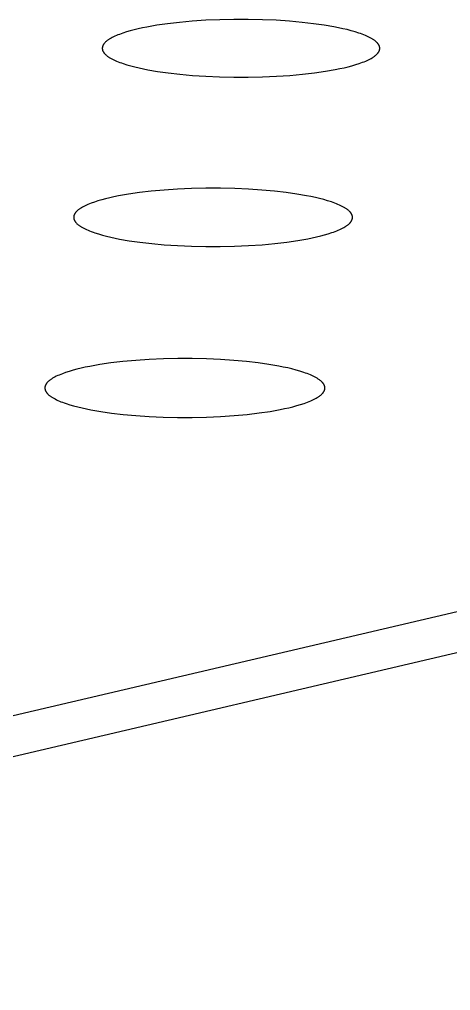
# Model space of a CAD drawing. Header units: millimetres. Extents: x 0 to 4030, y -54 to 2762.
# Drawn here: x 1183 to 1191.45, y 949.79 to 968.84 of the extents above; entities that cross this region are included whole.
import ezdxf

# ---------------------------------------------------------------- set-up
doc = ezdxf.new("R2010")
doc.units = ezdxf.units.MM
doc.header["$MEASUREMENT"] = 0
doc.layers.add('Utwórz2D linie widoczne', color=7, linetype='Continuous', true_color=0x000000)

msp = doc.modelspace()

# ---------------------------------------------------------------- linework, layer by layer
at = {"layer": 'Utwórz2D linie widoczne'}
for p, q in [((1240.434, 968.688), (1121.737, 940.828)), ((1185.405, 968.669), (1185.321, 968.651)), ((1185.493, 968.687), (1185.405, 968.669)), ((1185.687, 968.721), (1185.493, 968.687)), ((1185.901, 968.752), (1185.687, 968.721)), ((1186.134, 968.779), (1185.901, 968.752)), ((1186.384, 968.801), (1186.134, 968.779)), ((1186.647, 968.819), (1186.384, 968.801)), ((1186.921, 968.831), (1186.647, 968.819)), ((1187.201, 968.837), (1186.921, 968.831)), ((1187.482, 968.836), (1187.201, 968.837)), ((1187.76, 968.83), (1187.482, 968.836)), ((1188.031, 968.819), (1187.76, 968.83)), ((1188.29, 968.801), (1188.031, 968.819)), ((1188.535, 968.779), (1188.29, 968.801)), ((1188.763, 968.753), (1188.535, 968.779)), ((1188.972, 968.723), (1188.763, 968.753)), ((1189.161, 968.691), (1188.972, 968.723)), ((1189.249, 968.674), (1189.161, 968.691)), ((1189.335, 968.655), (1189.249, 968.674)), ((1184.792, 968.469), (1184.769, 968.456)), ((1184.816, 968.482), (1184.792, 968.469)), ((1184.842, 968.495), (1184.816, 968.482)), ((1184.869, 968.508), (1184.842, 968.495)), ((1184.898, 968.52), (1184.869, 968.508)), ((1184.927, 968.532), (1184.898, 968.52)), ((1184.958, 968.544), (1184.927, 968.532)), ((1185.023, 968.568), (1184.958, 968.544)), ((1185.093, 968.59), (1185.023, 968.568)), ((1185.166, 968.611), (1185.093, 968.59)), ((1185.242, 968.631), (1185.166, 968.611)), ((1185.321, 968.651), (1185.242, 968.631)), ((1189.418, 968.636), (1189.335, 968.655)), ((1189.498, 968.615), (1189.418, 968.636)), ((1189.574, 968.593), (1189.498, 968.615)), ((1189.646, 968.57), (1189.574, 968.593)), ((1189.681, 968.558), (1189.646, 968.57)), ((1189.714, 968.546), (1189.681, 968.558)), ((1189.746, 968.534), (1189.714, 968.546)), ((1189.777, 968.522), (1189.746, 968.534)), ((1189.806, 968.509), (1189.777, 968.522)), ((1189.834, 968.496), (1189.806, 968.509)), ((1189.86, 968.483), (1189.834, 968.496)), ((1189.885, 968.47), (1189.86, 968.483)), ((1189.909, 968.456), (1189.885, 968.47)), ((1242.08, 968.285), (1123.44, 940.408)), ((1184.62, 968.278), (1184.619, 968.275)), ((1184.621, 968.289), (1184.62, 968.286)), ((1184.62, 968.286), (1184.62, 968.282)), ((1184.62, 968.282), (1184.62, 968.278)), ((1184.622, 968.293), (1184.621, 968.289)), ((1184.623, 968.3), (1184.622, 968.297)), ((1184.622, 968.297), (1184.622, 968.293)), ((1184.624, 968.304), (1184.623, 968.3)), ((1184.625, 968.308), (1184.624, 968.304)), ((1184.626, 968.311), (1184.625, 968.308)), ((1184.628, 968.315), (1184.626, 968.311)), ((1184.629, 968.319), (1184.628, 968.315)), ((1184.631, 968.322), (1184.629, 968.319)), ((1184.632, 968.326), (1184.631, 968.322)), ((1184.634, 968.33), (1184.632, 968.326)), ((1184.636, 968.333), (1184.634, 968.33)), ((1184.638, 968.337), (1184.636, 968.333)), ((1184.64, 968.34), (1184.638, 968.337)), ((1184.642, 968.344), (1184.64, 968.34)), ((1184.645, 968.348), (1184.642, 968.344)), ((1184.647, 968.351), (1184.645, 968.348)), ((1184.65, 968.355), (1184.647, 968.351)), ((1184.652, 968.358), (1184.65, 968.355)), ((1184.655, 968.362), (1184.652, 968.358)), ((1184.658, 968.366), (1184.655, 968.362)), ((1184.661, 968.369), (1184.658, 968.366)), ((1184.664, 968.373), (1184.661, 968.369)), ((1184.671, 968.38), (1184.664, 968.373)), ((1184.677, 968.387), (1184.671, 968.38)), ((1184.685, 968.394), (1184.677, 968.387)), ((1184.693, 968.401), (1184.685, 968.394)), ((1184.701, 968.408), (1184.693, 968.401)), ((1184.709, 968.415), (1184.701, 968.408)), ((1184.718, 968.422), (1184.709, 968.415)), ((1184.728, 968.429), (1184.718, 968.422)), ((1184.737, 968.436), (1184.728, 968.429)), ((1184.747, 968.442), (1184.737, 968.436)), ((1184.758, 968.449), (1184.747, 968.442)), ((1184.769, 968.456), (1184.758, 968.449)), ((1189.92, 968.449), (1189.909, 968.456)), ((1189.931, 968.442), (1189.92, 968.449)), ((1189.941, 968.435), (1189.931, 968.442)), ((1189.951, 968.428), (1189.941, 968.435)), ((1189.96, 968.422), (1189.951, 968.428)), ((1189.969, 968.415), (1189.96, 968.422)), ((1189.978, 968.407), (1189.969, 968.415)), ((1189.986, 968.4), (1189.978, 968.407)), ((1189.994, 968.393), (1189.986, 968.4)), ((1190.002, 968.386), (1189.994, 968.393)), ((1190.009, 968.379), (1190.002, 968.386)), ((1190.012, 968.375), (1190.009, 968.379)), ((1190.015, 968.372), (1190.012, 968.375)), ((1190.018, 968.368), (1190.015, 968.372)), ((1190.021, 968.365), (1190.018, 968.368)), ((1190.024, 968.361), (1190.021, 968.365)), ((1190.027, 968.357), (1190.024, 968.361)), ((1190.03, 968.354), (1190.027, 968.357)), ((1190.032, 968.35), (1190.03, 968.354)), ((1190.035, 968.347), (1190.032, 968.35)), ((1190.037, 968.343), (1190.035, 968.347)), ((1190.039, 968.339), (1190.037, 968.343)), ((1190.041, 968.336), (1190.039, 968.339)), ((1190.043, 968.332), (1190.041, 968.336)), ((1190.045, 968.328), (1190.043, 968.332)), ((1190.047, 968.325), (1190.045, 968.328)), ((1190.048, 968.321), (1190.047, 968.325)), ((1190.05, 968.317), (1190.048, 968.321)), ((1190.051, 968.314), (1190.05, 968.317)), ((1190.053, 968.31), (1190.051, 968.314)), ((1190.054, 968.306), (1190.053, 968.31)), ((1190.055, 968.303), (1190.054, 968.306)), ((1190.056, 968.299), (1190.055, 968.303)), ((1190.057, 968.295), (1190.056, 968.299)), ((1190.058, 968.292), (1190.057, 968.295)), ((1190.058, 968.288), (1190.058, 968.292)), ((1190.059, 968.284), (1190.058, 968.288)), ((1190.059, 968.281), (1190.059, 968.284)), ((1190.059, 968.277), (1190.059, 968.281)), ((1184.619, 968.275), (1184.619, 968.271)), ((1184.619, 968.271), (1184.619, 968.267)), ((1184.619, 968.267), (1184.619, 968.264)), ((1184.619, 968.264), (1184.62, 968.26)), ((1184.62, 968.26), (1184.62, 968.256)), ((1184.62, 968.256), (1184.621, 968.253)), ((1184.621, 968.253), (1184.621, 968.249)), ((1184.621, 968.249), (1184.622, 968.245)), ((1184.622, 968.245), (1184.623, 968.242)), ((1184.623, 968.242), (1184.624, 968.238)), ((1184.624, 968.238), (1184.625, 968.234)), ((1184.625, 968.234), (1184.626, 968.231)), ((1184.626, 968.231), (1184.627, 968.227)), ((1184.627, 968.227), (1184.629, 968.223)), ((1184.629, 968.223), (1184.63, 968.22)), ((1184.63, 968.22), (1184.632, 968.216)), ((1184.632, 968.216), (1184.633, 968.213)), ((1184.633, 968.213), (1184.635, 968.209)), ((1184.635, 968.209), (1184.637, 968.205)), ((1184.637, 968.205), (1184.639, 968.202)), ((1184.639, 968.202), (1184.642, 968.198)), ((1184.642, 968.198), (1184.644, 968.194)), ((1184.644, 968.194), (1184.646, 968.191)), ((1184.646, 968.191), (1184.649, 968.187)), ((1184.649, 968.187), (1184.651, 968.183)), ((1184.651, 968.183), (1184.654, 968.18)), ((1184.654, 968.18), (1184.657, 968.176)), ((1184.657, 968.176), (1184.66, 968.173)), ((1184.66, 968.173), (1184.663, 968.169)), ((1184.663, 968.169), (1184.666, 968.165)), ((1184.666, 968.165), (1184.67, 968.162)), ((1184.67, 968.162), (1184.676, 968.155)), ((1184.676, 968.155), (1184.684, 968.148)), ((1184.684, 968.148), (1184.692, 968.14)), ((1184.692, 968.14), (1184.7, 968.133)), ((1184.7, 968.133), (1184.708, 968.126)), ((1184.708, 968.126), (1184.718, 968.119)), ((1184.718, 968.119), (1184.727, 968.112)), ((1184.727, 968.112), (1184.737, 968.105)), ((1184.737, 968.105), (1184.747, 968.098)), ((1184.747, 968.098), (1184.758, 968.092)), ((1184.758, 968.092), (1184.769, 968.085)), ((1189.911, 968.085), (1189.922, 968.092)), ((1189.922, 968.092), (1189.933, 968.098)), ((1189.933, 968.098), (1189.943, 968.105)), ((1189.943, 968.105), (1189.952, 968.112)), ((1189.952, 968.112), (1189.962, 968.119)), ((1189.962, 968.119), (1189.971, 968.126)), ((1189.971, 968.126), (1189.979, 968.133)), ((1189.979, 968.133), (1189.987, 968.14)), ((1189.987, 968.14), (1189.995, 968.147)), ((1189.995, 968.147), (1190.002, 968.154)), ((1190.002, 968.154), (1190.009, 968.161)), ((1190.009, 968.161), (1190.016, 968.168)), ((1190.016, 968.168), (1190.019, 968.172)), ((1190.019, 968.172), (1190.022, 968.175)), ((1190.022, 968.175), (1190.024, 968.179)), ((1190.024, 968.179), (1190.027, 968.182)), ((1190.027, 968.182), (1190.03, 968.186)), ((1190.03, 968.186), (1190.032, 968.19)), ((1190.032, 968.19), (1190.035, 968.193)), ((1190.035, 968.193), (1190.037, 968.197)), ((1190.037, 968.197), (1190.039, 968.2)), ((1190.039, 968.2), (1190.041, 968.204)), ((1190.041, 968.204), (1190.043, 968.208)), ((1190.043, 968.208), (1190.045, 968.211)), ((1190.045, 968.211), (1190.047, 968.215)), ((1190.047, 968.215), (1190.049, 968.219)), ((1190.049, 968.219), (1190.05, 968.222)), ((1190.05, 968.222), (1190.051, 968.226)), ((1190.051, 968.226), (1190.053, 968.229)), ((1190.053, 968.229), (1190.054, 968.233)), ((1190.054, 968.233), (1190.055, 968.237)), ((1190.055, 968.237), (1190.056, 968.24)), ((1190.056, 968.24), (1190.057, 968.244)), ((1190.057, 968.244), (1190.058, 968.248)), ((1190.058, 968.251), (1190.059, 968.255)), ((1190.058, 968.248), (1190.058, 968.251)), ((1190.06, 968.273), (1190.059, 968.277)), ((1190.059, 968.262), (1190.06, 968.266)), ((1190.059, 968.259), (1190.059, 968.262)), ((1190.059, 968.255), (1190.059, 968.259)), ((1190.06, 968.27), (1190.06, 968.273)), ((1190.06, 968.266), (1190.06, 968.27)), ((1184.769, 968.085), (1184.792, 968.071)), ((1184.792, 968.071), (1184.817, 968.058)), ((1184.817, 968.058), (1184.844, 968.045)), ((1184.844, 968.045), (1184.871, 968.032)), ((1184.871, 968.032), (1184.901, 968.019)), ((1184.901, 968.019), (1184.931, 968.007)), ((1184.931, 968.007), (1184.963, 967.994)), ((1184.963, 967.994), (1184.996, 967.982)), ((1184.996, 967.982), (1185.031, 967.97)), ((1185.031, 967.97), (1185.103, 967.947)), ((1185.103, 967.947), (1185.179, 967.926)), ((1185.179, 967.926), (1185.259, 967.905)), ((1185.259, 967.905), (1185.342, 967.885)), ((1189.36, 967.89), (1189.439, 967.909)), ((1189.439, 967.909), (1189.515, 967.929)), ((1189.515, 967.929), (1189.588, 967.951)), ((1189.588, 967.951), (1189.658, 967.973)), ((1189.658, 967.973), (1189.723, 967.996)), ((1189.723, 967.996), (1189.753, 968.008)), ((1189.753, 968.008), (1189.783, 968.02)), ((1189.783, 968.02), (1189.811, 968.033)), ((1189.811, 968.033), (1189.838, 968.046)), ((1189.838, 968.046), (1189.864, 968.059)), ((1189.864, 968.059), (1189.888, 968.072)), ((1189.888, 968.072), (1189.911, 968.085)), ((1185.342, 967.885), (1185.428, 967.867)), ((1185.428, 967.867), (1185.516, 967.849)), ((1185.516, 967.849), (1185.705, 967.817)), ((1185.705, 967.817), (1185.914, 967.787)), ((1185.914, 967.787), (1186.142, 967.761)), ((1186.142, 967.761), (1186.387, 967.739)), ((1186.387, 967.739), (1186.647, 967.722)), ((1186.647, 967.722), (1186.918, 967.71)), ((1186.918, 967.71), (1187.197, 967.704)), ((1187.478, 967.703), (1187.759, 967.709)), ((1187.759, 967.709), (1188.033, 967.721)), ((1188.033, 967.721), (1188.297, 967.739)), ((1188.297, 967.739), (1188.547, 967.762)), ((1188.547, 967.762), (1188.78, 967.789)), ((1188.78, 967.789), (1188.994, 967.82)), ((1188.994, 967.82), (1189.188, 967.854)), ((1189.188, 967.854), (1189.276, 967.871)), ((1189.276, 967.871), (1189.36, 967.89)), ((1187.197, 967.704), (1187.478, 967.703)), ((1185.347, 965.44), (1185.132, 965.409)), ((1185.581, 965.468), (1185.347, 965.44)), ((1185.832, 965.491), (1185.581, 965.468)), ((1186.097, 965.508), (1185.832, 965.491)), ((1186.372, 965.52), (1186.097, 965.508)), ((1186.653, 965.526), (1186.372, 965.52)), ((1186.935, 965.526), (1186.653, 965.526)), ((1187.215, 965.52), (1186.935, 965.526)), ((1187.487, 965.508), (1187.215, 965.52)), ((1187.747, 965.491), (1187.487, 965.508)), ((1187.994, 965.468), (1187.747, 965.491)), ((1188.223, 965.442), (1187.994, 965.468)), ((1188.433, 965.412), (1188.223, 965.442)), ((1184.4, 965.231), (1184.369, 965.219)), ((1184.465, 965.255), (1184.4, 965.231)), ((1184.535, 965.277), (1184.465, 965.255)), ((1184.608, 965.299), (1184.535, 965.277)), ((1184.685, 965.319), (1184.608, 965.299)), ((1184.765, 965.339), (1184.685, 965.319)), ((1184.849, 965.357), (1184.765, 965.339)), ((1184.938, 965.375), (1184.849, 965.357)), ((1185.132, 965.409), (1184.938, 965.375)), ((1188.622, 965.379), (1188.433, 965.412)), ((1188.711, 965.362), (1188.622, 965.379)), ((1188.797, 965.343), (1188.711, 965.362)), ((1188.88, 965.323), (1188.797, 965.343)), ((1188.961, 965.303), (1188.88, 965.323)), ((1189.037, 965.281), (1188.961, 965.303)), ((1189.11, 965.257), (1189.037, 965.281)), ((1189.144, 965.246), (1189.11, 965.257)), ((1189.177, 965.233), (1189.144, 965.246)), ((1189.21, 965.221), (1189.177, 965.233)), ((1184.09, 965.04), (1184.087, 965.037)), ((1184.093, 965.044), (1184.09, 965.04)), ((1184.095, 965.047), (1184.093, 965.044)), ((1184.098, 965.051), (1184.095, 965.047)), ((1184.101, 965.055), (1184.098, 965.051)), ((1184.104, 965.058), (1184.101, 965.055)), ((1184.111, 965.065), (1184.104, 965.058)), ((1184.118, 965.073), (1184.111, 965.065)), ((1184.125, 965.08), (1184.118, 965.073)), ((1184.133, 965.087), (1184.125, 965.08)), ((1184.141, 965.094), (1184.133, 965.087)), ((1184.15, 965.101), (1184.141, 965.094)), ((1184.159, 965.108), (1184.15, 965.101)), ((1184.168, 965.115), (1184.159, 965.108)), ((1184.178, 965.122), (1184.168, 965.115)), ((1184.188, 965.128), (1184.178, 965.122)), ((1184.199, 965.135), (1184.188, 965.128)), ((1184.21, 965.142), (1184.199, 965.135)), ((1184.233, 965.155), (1184.21, 965.142)), ((1184.257, 965.169), (1184.233, 965.155)), ((1184.283, 965.182), (1184.257, 965.169)), ((1184.31, 965.194), (1184.283, 965.182)), ((1184.339, 965.207), (1184.31, 965.194)), ((1184.369, 965.219), (1184.339, 965.207)), ((1189.24, 965.208), (1189.21, 965.221)), ((1189.27, 965.196), (1189.24, 965.208)), ((1189.298, 965.183), (1189.27, 965.196)), ((1189.324, 965.169), (1189.298, 965.183)), ((1189.349, 965.156), (1189.324, 965.169)), ((1189.373, 965.142), (1189.349, 965.156)), ((1189.384, 965.135), (1189.373, 965.142)), ((1189.395, 965.128), (1189.384, 965.135)), ((1189.405, 965.121), (1189.395, 965.128)), ((1189.415, 965.114), (1189.405, 965.121)), ((1189.425, 965.107), (1189.415, 965.114)), ((1189.434, 965.1), (1189.425, 965.107)), ((1189.443, 965.093), (1189.434, 965.1)), ((1189.451, 965.086), (1189.443, 965.093)), ((1189.459, 965.079), (1189.451, 965.086)), ((1189.466, 965.072), (1189.459, 965.079)), ((1189.473, 965.065), (1189.466, 965.072)), ((1189.477, 965.061), (1189.473, 965.065)), ((1189.48, 965.057), (1189.477, 965.061)), ((1189.483, 965.054), (1189.48, 965.057)), ((1189.486, 965.05), (1189.483, 965.054)), ((1189.489, 965.046), (1189.486, 965.05)), ((1189.492, 965.043), (1189.489, 965.046)), ((1189.494, 965.039), (1189.492, 965.043)), ((1184.06, 964.963), (1184.059, 964.959)), ((1184.059, 964.959), (1184.059, 964.956)), ((1184.059, 964.956), (1184.059, 964.952)), ((1184.059, 964.952), (1184.06, 964.948)), ((1184.061, 964.974), (1184.06, 964.97)), ((1184.06, 964.97), (1184.06, 964.967)), ((1184.06, 964.967), (1184.06, 964.963)), ((1184.06, 964.948), (1184.06, 964.945)), ((1184.06, 964.945), (1184.06, 964.941)), ((1184.06, 964.941), (1184.061, 964.937)), ((1184.062, 964.978), (1184.061, 964.974)), ((1184.061, 964.937), (1184.061, 964.933)), ((1184.061, 964.933), (1184.062, 964.93)), ((1184.063, 964.985), (1184.062, 964.982)), ((1184.062, 964.982), (1184.062, 964.978)), ((1184.062, 964.93), (1184.063, 964.926)), ((1184.064, 964.989), (1184.063, 964.985)), ((1184.063, 964.926), (1184.064, 964.922)), ((1184.065, 964.993), (1184.064, 964.989)), ((1184.064, 964.922), (1184.065, 964.919)), ((1184.067, 964.996), (1184.065, 964.993)), ((1184.065, 964.919), (1184.066, 964.915)), ((1184.066, 964.915), (1184.067, 964.911)), ((1184.068, 965), (1184.067, 964.996)), ((1184.067, 964.911), (1184.069, 964.908)), ((1184.069, 965.004), (1184.068, 965)), ((1184.071, 965.007), (1184.069, 965.004)), ((1184.069, 964.908), (1184.07, 964.904)), ((1184.07, 964.904), (1184.072, 964.9)), ((1184.073, 965.011), (1184.071, 965.007)), ((1184.072, 964.9), (1184.074, 964.897)), ((1184.074, 965.015), (1184.073, 965.011)), ((1184.076, 965.018), (1184.074, 965.015)), ((1184.074, 964.897), (1184.075, 964.893)), ((1184.075, 964.893), (1184.077, 964.889)), ((1184.078, 965.022), (1184.076, 965.018)), ((1184.077, 964.889), (1184.079, 964.885)), ((1184.08, 965.026), (1184.078, 965.022)), ((1184.079, 964.885), (1184.082, 964.882)), ((1184.083, 965.029), (1184.08, 965.026)), ((1184.082, 964.882), (1184.084, 964.878)), ((1184.085, 965.033), (1184.083, 965.029)), ((1184.084, 964.878), (1184.086, 964.874)), ((1184.087, 965.037), (1184.085, 965.033)), ((1184.086, 964.874), (1184.089, 964.871)), ((1184.089, 964.871), (1184.092, 964.867)), ((1184.092, 964.867), (1184.094, 964.863)), ((1184.094, 964.863), (1184.097, 964.86)), ((1184.097, 964.86), (1184.1, 964.856)), ((1184.1, 964.856), (1184.103, 964.853)), ((1184.103, 964.853), (1184.106, 964.849)), ((1184.106, 964.849), (1184.11, 964.845)), ((1189.474, 964.844), (1189.48, 964.852)), ((1189.48, 964.852), (1189.483, 964.855)), ((1189.483, 964.855), (1189.486, 964.859)), ((1189.486, 964.859), (1189.489, 964.862)), ((1189.489, 964.862), (1189.492, 964.866)), ((1189.492, 964.866), (1189.494, 964.87)), ((1189.497, 965.035), (1189.494, 965.039)), ((1189.494, 964.87), (1189.497, 964.873)), ((1189.499, 965.032), (1189.497, 965.035)), ((1189.497, 964.873), (1189.499, 964.877)), ((1189.502, 965.028), (1189.499, 965.032)), ((1189.499, 964.877), (1189.502, 964.881)), ((1189.504, 965.024), (1189.502, 965.028)), ((1189.502, 964.881), (1189.504, 964.884)), ((1189.506, 965.021), (1189.504, 965.024)), ((1189.504, 964.884), (1189.506, 964.888)), ((1189.508, 965.017), (1189.506, 965.021)), ((1189.506, 964.888), (1189.508, 964.892)), ((1189.51, 965.013), (1189.508, 965.017)), ((1189.508, 964.892), (1189.51, 964.895)), ((1189.512, 965.01), (1189.51, 965.013)), ((1189.51, 964.895), (1189.512, 964.899)), ((1189.513, 965.006), (1189.512, 965.01)), ((1189.512, 964.899), (1189.513, 964.903)), ((1189.515, 965.002), (1189.513, 965.006)), ((1189.513, 964.903), (1189.515, 964.906)), ((1189.516, 964.999), (1189.515, 965.002)), ((1189.515, 964.906), (1189.516, 964.91)), ((1189.518, 964.995), (1189.516, 964.999)), ((1189.516, 964.91), (1189.518, 964.914)), ((1189.519, 964.991), (1189.518, 964.995)), ((1189.518, 964.914), (1189.519, 964.917)), ((1189.52, 964.988), (1189.519, 964.991)), ((1189.519, 964.917), (1189.52, 964.921)), ((1189.521, 964.984), (1189.52, 964.988)), ((1189.52, 964.921), (1189.521, 964.925)), ((1189.522, 964.98), (1189.521, 964.984)), ((1189.521, 964.925), (1189.522, 964.928)), ((1189.522, 964.976), (1189.522, 964.98)), ((1189.523, 964.973), (1189.522, 964.976)), ((1189.522, 964.932), (1189.523, 964.936)), ((1189.522, 964.928), (1189.522, 964.932)), ((1189.524, 964.969), (1189.523, 964.973)), ((1189.523, 964.936), (1189.524, 964.939)), ((1189.524, 964.965), (1189.524, 964.969)), ((1189.524, 964.962), (1189.524, 964.965)), ((1189.524, 964.958), (1189.524, 964.962)), ((1189.524, 964.954), (1189.524, 964.958)), ((1189.524, 964.951), (1189.524, 964.954)), ((1189.524, 964.947), (1189.524, 964.951)), ((1189.524, 964.943), (1189.524, 964.947)), ((1189.524, 964.939), (1189.524, 964.943)), ((1184.11, 964.845), (1184.117, 964.838)), ((1184.117, 964.838), (1184.124, 964.831)), ((1184.124, 964.831), (1184.132, 964.824)), ((1184.132, 964.824), (1184.14, 964.817)), ((1184.14, 964.817), (1184.149, 964.809)), ((1184.149, 964.809), (1184.158, 964.802)), ((1184.158, 964.802), (1184.167, 964.795)), ((1184.167, 964.795), (1184.177, 964.788)), ((1184.177, 964.788), (1184.188, 964.781)), ((1184.188, 964.781), (1184.198, 964.774)), ((1184.198, 964.774), (1184.209, 964.768)), ((1184.209, 964.768), (1184.233, 964.754)), ((1184.233, 964.754), (1184.258, 964.74)), ((1184.258, 964.74), (1184.284, 964.727)), ((1184.284, 964.727), (1184.312, 964.714)), ((1184.312, 964.714), (1184.342, 964.701)), ((1184.342, 964.701), (1184.372, 964.689)), ((1184.372, 964.689), (1184.404, 964.676)), ((1184.404, 964.676), (1184.438, 964.664)), ((1184.438, 964.664), (1184.472, 964.652)), ((1189.12, 964.655), (1189.154, 964.666)), ((1189.154, 964.666), (1189.186, 964.678)), ((1189.186, 964.678), (1189.217, 964.69)), ((1189.217, 964.69), (1189.246, 964.703)), ((1189.246, 964.703), (1189.275, 964.715)), ((1189.275, 964.715), (1189.302, 964.728)), ((1189.302, 964.728), (1189.328, 964.741)), ((1189.328, 964.741), (1189.352, 964.754)), ((1189.352, 964.754), (1189.375, 964.768)), ((1189.375, 964.768), (1189.386, 964.775)), ((1189.386, 964.775), (1189.397, 964.781)), ((1189.397, 964.781), (1189.407, 964.788)), ((1189.407, 964.788), (1189.417, 964.795)), ((1189.417, 964.795), (1189.426, 964.802)), ((1189.426, 964.802), (1189.435, 964.809)), ((1189.435, 964.809), (1189.444, 964.816)), ((1189.444, 964.816), (1189.452, 964.823)), ((1189.452, 964.823), (1189.459, 964.83)), ((1189.459, 964.83), (1189.467, 964.837)), ((1189.467, 964.837), (1189.474, 964.844)), ((1184.472, 964.652), (1184.545, 964.629)), ((1184.545, 964.629), (1184.621, 964.607)), ((1184.621, 964.607), (1184.701, 964.586)), ((1184.701, 964.586), (1184.785, 964.566)), ((1184.785, 964.566), (1184.871, 964.548)), ((1184.871, 964.548), (1184.959, 964.53)), ((1184.959, 964.53), (1185.149, 964.497)), ((1185.149, 964.497), (1185.359, 964.467)), ((1188.004, 964.441), (1188.239, 964.469)), ((1188.239, 964.469), (1188.454, 964.5)), ((1188.454, 964.5), (1188.648, 964.534)), ((1188.648, 964.534), (1188.737, 964.552)), ((1188.737, 964.552), (1188.821, 964.571)), ((1188.821, 964.571), (1188.901, 964.59)), ((1188.901, 964.59), (1188.977, 964.611)), ((1188.977, 964.611), (1189.051, 964.632)), ((1189.051, 964.632), (1189.12, 964.655)), ((1185.359, 964.467), (1185.588, 964.441)), ((1185.588, 964.441), (1185.835, 964.418)), ((1185.835, 964.418), (1186.096, 964.401)), ((1186.096, 964.401), (1186.369, 964.389)), ((1186.369, 964.389), (1186.648, 964.383)), ((1186.648, 964.383), (1186.931, 964.383)), ((1186.931, 964.383), (1187.212, 964.389)), ((1187.212, 964.389), (1187.488, 964.401)), ((1187.488, 964.401), (1187.753, 964.419)), ((1187.753, 964.419), (1188.004, 964.441)), ((1186.1, 962.186), (1185.818, 962.179)), ((1186.384, 962.186), (1186.1, 962.186)), ((1186.664, 962.179), (1186.384, 962.186)), ((1184.203, 961.996), (1184.123, 961.977)), ((1184.287, 962.015), (1184.203, 961.996)), ((1184.377, 962.033), (1184.287, 962.015)), ((1184.572, 962.068), (1184.377, 962.033)), ((1184.788, 962.099), (1184.572, 962.068)), ((1185.023, 962.127), (1184.788, 962.099)), ((1185.276, 962.15), (1185.023, 962.127)), ((1185.542, 962.167), (1185.276, 962.15)), ((1185.818, 962.179), (1185.542, 962.167)), ((1186.938, 962.167), (1186.664, 962.179)), ((1187.2, 962.15), (1186.938, 962.167)), ((1187.447, 962.127), (1187.2, 962.15)), ((1187.677, 962.101), (1187.447, 962.127)), ((1187.888, 962.07), (1187.677, 962.101)), ((1188.078, 962.037), (1187.888, 962.07)), ((1188.167, 962.02), (1188.078, 962.037)), ((1188.254, 962.001), (1188.167, 962.02)), ((1188.338, 961.981), (1188.254, 962.001)), ((1183.669, 961.811), (1183.645, 961.798)), ((1183.693, 961.825), (1183.669, 961.811)), ((1183.719, 961.838), (1183.693, 961.825)), ((1183.747, 961.851), (1183.719, 961.838)), ((1183.775, 961.863), (1183.747, 961.851)), ((1183.805, 961.876), (1183.775, 961.863)), ((1183.837, 961.888), (1183.805, 961.876)), ((1183.902, 961.912), (1183.837, 961.888)), ((1183.972, 961.935), (1183.902, 961.912)), ((1184.046, 961.956), (1183.972, 961.935)), ((1184.123, 961.977), (1184.046, 961.956)), ((1188.418, 961.96), (1188.338, 961.981)), ((1188.495, 961.938), (1188.418, 961.96)), ((1188.568, 961.914), (1188.495, 961.938)), ((1188.602, 961.902), (1188.568, 961.914)), ((1188.636, 961.89), (1188.602, 961.902)), ((1188.668, 961.878), (1188.636, 961.89)), ((1188.699, 961.865), (1188.668, 961.878)), ((1188.729, 961.852), (1188.699, 961.865)), ((1188.757, 961.839), (1188.729, 961.852)), ((1188.783, 961.825), (1188.757, 961.839)), ((1188.809, 961.812), (1188.783, 961.825)), ((1188.832, 961.798), (1188.809, 961.812)), ((1183.495, 961.617), (1183.494, 961.614)), ((1183.494, 961.614), (1183.494, 961.61)), ((1183.496, 961.628), (1183.495, 961.625)), ((1183.495, 961.625), (1183.495, 961.621)), ((1183.495, 961.621), (1183.495, 961.617)), ((1183.497, 961.636), (1183.496, 961.632)), ((1183.496, 961.632), (1183.496, 961.628)), ((1183.498, 961.64), (1183.497, 961.636)), ((1183.499, 961.643), (1183.498, 961.64)), ((1183.5, 961.647), (1183.499, 961.643)), ((1183.501, 961.651), (1183.5, 961.647)), ((1183.503, 961.655), (1183.501, 961.651)), ((1183.504, 961.658), (1183.503, 961.655)), ((1183.506, 961.662), (1183.504, 961.658)), ((1183.508, 961.666), (1183.506, 961.662)), ((1183.509, 961.669), (1183.508, 961.666)), ((1183.511, 961.673), (1183.509, 961.669)), ((1183.513, 961.677), (1183.511, 961.673)), ((1183.515, 961.68), (1183.513, 961.677)), ((1183.518, 961.684), (1183.515, 961.68)), ((1183.52, 961.688), (1183.518, 961.684)), ((1183.522, 961.691), (1183.52, 961.688)), ((1183.525, 961.695), (1183.522, 961.691)), ((1183.528, 961.699), (1183.525, 961.695)), ((1183.53, 961.702), (1183.528, 961.699)), ((1183.533, 961.706), (1183.53, 961.702)), ((1183.536, 961.71), (1183.533, 961.706)), ((1183.54, 961.713), (1183.536, 961.71)), ((1183.546, 961.721), (1183.54, 961.713)), ((1183.553, 961.728), (1183.546, 961.721)), ((1183.56, 961.735), (1183.553, 961.728)), ((1183.568, 961.742), (1183.56, 961.735)), ((1183.577, 961.749), (1183.568, 961.742)), ((1183.585, 961.756), (1183.577, 961.749)), ((1183.594, 961.763), (1183.585, 961.756)), ((1183.604, 961.77), (1183.594, 961.763)), ((1183.614, 961.777), (1183.604, 961.77)), ((1183.624, 961.784), (1183.614, 961.777)), ((1183.634, 961.791), (1183.624, 961.784)), ((1183.645, 961.798), (1183.634, 961.791)), ((1188.844, 961.791), (1188.832, 961.798)), ((1188.854, 961.784), (1188.844, 961.791)), ((1188.865, 961.777), (1188.854, 961.784)), ((1188.875, 961.77), (1188.865, 961.777)), ((1188.884, 961.763), (1188.875, 961.77)), ((1188.894, 961.756), (1188.884, 961.763)), ((1188.902, 961.749), (1188.894, 961.756)), ((1188.911, 961.741), (1188.902, 961.749)), ((1188.919, 961.734), (1188.911, 961.741)), ((1188.926, 961.727), (1188.919, 961.734)), ((1188.933, 961.72), (1188.926, 961.727)), ((1188.936, 961.716), (1188.933, 961.72)), ((1188.94, 961.712), (1188.936, 961.716)), ((1188.943, 961.709), (1188.94, 961.712)), ((1188.946, 961.705), (1188.943, 961.709)), ((1188.949, 961.701), (1188.946, 961.705)), ((1188.951, 961.698), (1188.949, 961.701)), ((1188.954, 961.694), (1188.951, 961.698)), ((1188.957, 961.69), (1188.954, 961.694)), ((1188.959, 961.687), (1188.957, 961.69)), ((1188.961, 961.683), (1188.959, 961.687)), ((1188.964, 961.679), (1188.961, 961.683)), ((1188.966, 961.675), (1188.964, 961.679)), ((1188.968, 961.672), (1188.966, 961.675)), ((1188.97, 961.668), (1188.968, 961.672)), ((1188.971, 961.664), (1188.97, 961.668)), ((1188.973, 961.661), (1188.971, 961.664)), ((1188.975, 961.657), (1188.973, 961.661)), ((1188.976, 961.653), (1188.975, 961.657)), ((1188.977, 961.649), (1188.976, 961.653)), ((1188.979, 961.646), (1188.977, 961.649)), ((1188.98, 961.642), (1188.979, 961.646)), ((1188.981, 961.638), (1188.98, 961.642)), ((1188.982, 961.634), (1188.981, 961.638)), ((1188.982, 961.631), (1188.982, 961.634)), ((1188.983, 961.627), (1188.982, 961.631)), ((1188.983, 961.623), (1188.983, 961.627)), ((1188.984, 961.62), (1188.983, 961.623)), ((1188.984, 961.616), (1188.984, 961.62)), ((1188.984, 961.612), (1188.984, 961.616)), ((1188.984, 961.608), (1188.984, 961.612)), ((1183.494, 961.61), (1183.494, 961.606)), ((1183.494, 961.606), (1183.494, 961.602)), ((1183.494, 961.602), (1183.495, 961.599)), ((1183.495, 961.599), (1183.495, 961.595)), ((1183.495, 961.595), (1183.495, 961.591)), ((1183.495, 961.591), (1183.496, 961.587)), ((1183.496, 961.587), (1183.497, 961.584)), ((1183.497, 961.584), (1183.498, 961.58)), ((1183.498, 961.58), (1183.499, 961.576)), ((1183.499, 961.576), (1183.5, 961.572)), ((1183.5, 961.572), (1183.501, 961.569)), ((1183.501, 961.569), (1183.502, 961.565)), ((1183.502, 961.565), (1183.504, 961.561)), ((1183.504, 961.561), (1183.505, 961.558)), ((1183.505, 961.558), (1183.507, 961.554)), ((1183.507, 961.554), (1183.508, 961.55)), ((1183.508, 961.55), (1183.51, 961.546)), ((1183.51, 961.546), (1183.512, 961.543)), ((1183.512, 961.543), (1183.514, 961.539)), ((1183.514, 961.539), (1183.517, 961.535)), ((1183.517, 961.535), (1183.519, 961.532)), ((1183.519, 961.532), (1183.521, 961.528)), ((1183.521, 961.528), (1183.524, 961.524)), ((1183.524, 961.524), (1183.526, 961.52)), ((1183.526, 961.52), (1183.529, 961.517)), ((1183.529, 961.517), (1183.532, 961.513)), ((1183.532, 961.513), (1183.535, 961.509)), ((1183.535, 961.509), (1183.538, 961.506)), ((1183.538, 961.506), (1183.541, 961.502)), ((1183.541, 961.502), (1183.545, 961.498)), ((1183.545, 961.498), (1183.552, 961.491)), ((1183.552, 961.491), (1183.559, 961.484)), ((1183.559, 961.484), (1183.567, 961.477)), ((1183.567, 961.477), (1183.575, 961.469)), ((1183.575, 961.469), (1183.584, 961.462)), ((1183.584, 961.462), (1183.593, 961.455)), ((1183.593, 961.455), (1183.603, 961.448)), ((1183.603, 961.448), (1183.613, 961.441)), ((1183.613, 961.441), (1183.623, 961.434)), ((1183.623, 961.434), (1183.634, 961.427)), ((1183.634, 961.427), (1183.645, 961.42)), ((1188.834, 961.42), (1188.845, 961.427)), ((1188.845, 961.427), (1188.856, 961.434)), ((1188.856, 961.434), (1188.866, 961.441)), ((1188.866, 961.441), (1188.876, 961.448)), ((1188.876, 961.448), (1188.885, 961.455)), ((1188.885, 961.455), (1188.894, 961.462)), ((1188.894, 961.462), (1188.903, 961.469)), ((1188.903, 961.469), (1188.911, 961.476)), ((1188.911, 961.476), (1188.919, 961.483)), ((1188.919, 961.483), (1188.926, 961.49)), ((1188.926, 961.49), (1188.933, 961.498)), ((1188.933, 961.498), (1188.94, 961.505)), ((1188.94, 961.505), (1188.943, 961.508)), ((1188.943, 961.508), (1188.946, 961.512)), ((1188.946, 961.512), (1188.949, 961.516)), ((1188.949, 961.516), (1188.952, 961.519)), ((1188.952, 961.519), (1188.954, 961.523)), ((1188.954, 961.523), (1188.957, 961.527)), ((1188.957, 961.527), (1188.959, 961.53)), ((1188.959, 961.53), (1188.961, 961.534)), ((1188.961, 961.534), (1188.964, 961.538)), ((1188.964, 961.538), (1188.966, 961.541)), ((1188.966, 961.541), (1188.968, 961.545)), ((1188.968, 961.545), (1188.97, 961.549)), ((1188.97, 961.549), (1188.971, 961.552)), ((1188.971, 961.552), (1188.973, 961.556)), ((1188.973, 961.556), (1188.975, 961.56)), ((1188.975, 961.56), (1188.976, 961.564)), ((1188.976, 961.564), (1188.977, 961.567)), ((1188.977, 961.567), (1188.979, 961.571)), ((1188.979, 961.571), (1188.98, 961.575)), ((1188.98, 961.575), (1188.981, 961.578)), ((1188.981, 961.578), (1188.982, 961.582)), ((1188.982, 961.586), (1188.983, 961.59)), ((1188.982, 961.582), (1188.982, 961.586)), ((1188.983, 961.593), (1188.984, 961.597)), ((1188.983, 961.59), (1188.983, 961.593)), ((1188.984, 961.605), (1188.984, 961.608)), ((1188.984, 961.601), (1188.984, 961.605)), ((1188.984, 961.597), (1188.984, 961.601)), ((1183.645, 961.42), (1183.668, 961.406)), ((1183.668, 961.406), (1183.694, 961.393)), ((1183.694, 961.393), (1183.72, 961.379)), ((1183.72, 961.379), (1183.748, 961.366)), ((1183.748, 961.366), (1183.778, 961.353)), ((1183.778, 961.353), (1183.809, 961.34)), ((1183.809, 961.34), (1183.841, 961.328)), ((1183.841, 961.328), (1183.874, 961.316)), ((1183.874, 961.316), (1183.909, 961.303)), ((1183.909, 961.303), (1183.981, 961.28)), ((1183.981, 961.28), (1184.058, 961.258)), ((1184.058, 961.258), (1184.139, 961.237)), ((1184.139, 961.237), (1184.223, 961.217)), ((1188.277, 961.222), (1188.357, 961.241)), ((1188.357, 961.241), (1188.434, 961.262)), ((1188.434, 961.262), (1188.508, 961.283)), ((1188.508, 961.283), (1188.578, 961.306)), ((1188.578, 961.306), (1188.612, 961.318)), ((1188.612, 961.318), (1188.644, 961.33)), ((1188.644, 961.33), (1188.675, 961.342)), ((1188.675, 961.342), (1188.705, 961.355)), ((1188.705, 961.355), (1188.734, 961.367)), ((1188.734, 961.367), (1188.761, 961.38)), ((1188.761, 961.38), (1188.787, 961.393)), ((1188.787, 961.393), (1188.811, 961.407)), ((1188.811, 961.407), (1188.834, 961.42)), ((1184.223, 961.217), (1184.309, 961.198)), ((1184.309, 961.198), (1184.398, 961.18)), ((1184.398, 961.18), (1184.589, 961.147)), ((1184.589, 961.147), (1184.8, 961.117)), ((1184.8, 961.117), (1185.03, 961.09)), ((1185.03, 961.09), (1185.278, 961.068)), ((1185.278, 961.068), (1185.54, 961.05)), ((1185.54, 961.05), (1185.814, 961.038)), ((1186.661, 961.038), (1186.938, 961.05)), ((1186.938, 961.05), (1187.204, 961.068)), ((1187.204, 961.068), (1187.457, 961.091)), ((1187.457, 961.091), (1187.692, 961.118)), ((1187.692, 961.118), (1187.909, 961.15)), ((1187.909, 961.15), (1188.104, 961.185)), ((1188.104, 961.185), (1188.193, 961.203)), ((1188.193, 961.203), (1188.277, 961.222)), ((1185.814, 961.038), (1186.095, 961.032)), ((1186.095, 961.032), (1186.379, 961.032)), ((1186.379, 961.032), (1186.661, 961.038))]:
    msp.add_line(p, q, dxfattribs=at)

doc.saveas('drawing.dxf')
